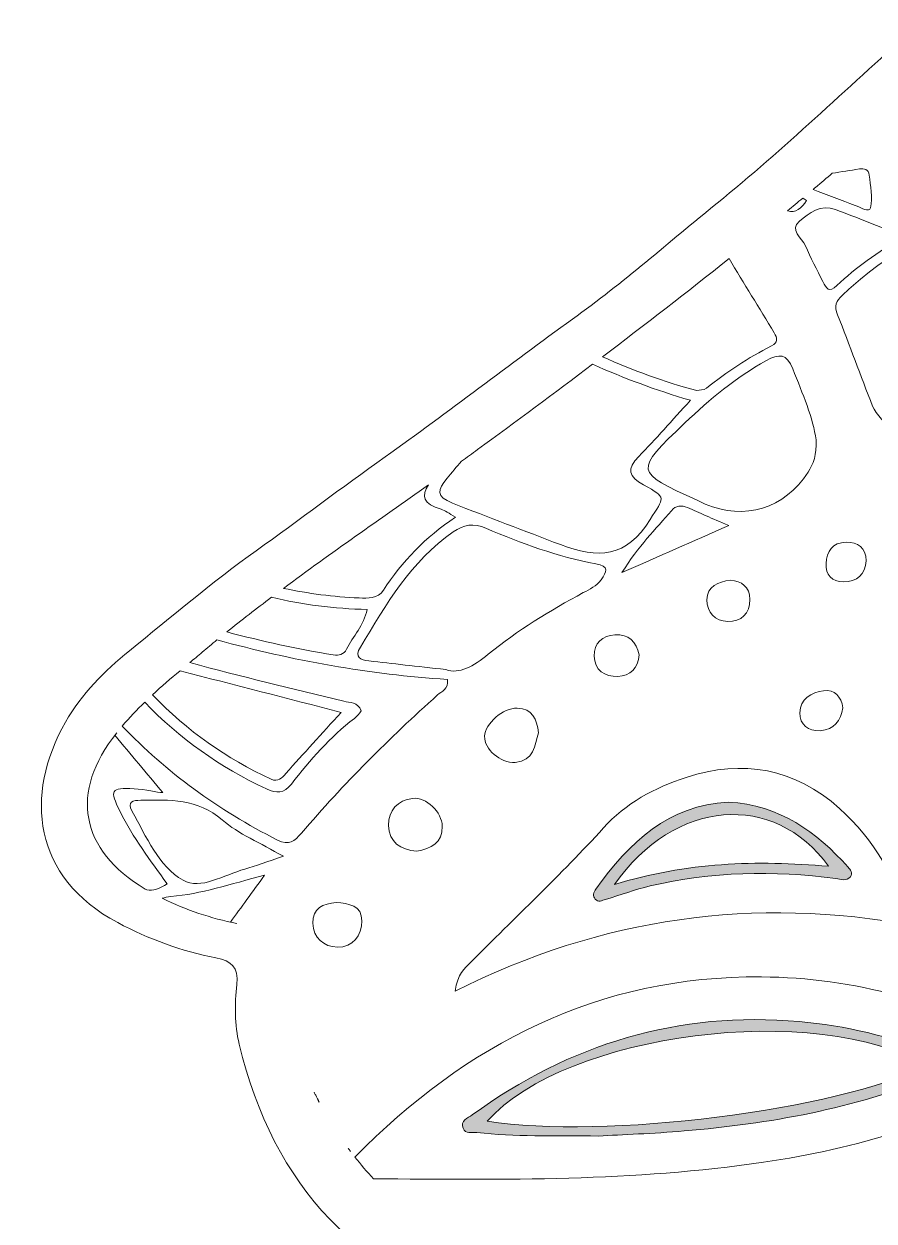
# Model space of a CAD drawing. Extents: x 196 to 3823, y -5725 to -331.
# Drawn here: x 211.5 to 409, y -2770.5 to -2492.3 of the extents above; entities that cross this region are included whole.
import ezdxf

# ---------------------------------------------------------------- set-up
doc = ezdxf.new("R2010")
doc.units = 0
doc.header["$MEASUREMENT"] = 0
doc.layers.add('Layer 1', color=7, linetype='Continuous')

# ---------------------------------------------------------------- blocks, each defined once
blk = doc.blocks.new('block 2')
at = {"layer": 'Layer 1', "true_color": 0xffffff}
h = blk.add_hatch(color=7, dxfattribs=at)
h.dxf.hatch_style = 2
edge = h.paths.add_edge_path()
edge.add_spline(control_points=[(403.49, -2690.53), (404.21, -2689.65), (403.49, -2688.88), (402.95, -2688.28), (395.6, -2680.12), (387.22, -2673.83), (375.09, -2673.19), (361.34, -2673.89), (352.1, -2682.48), (344.36, -2693.39), (343.84, -2694.12), (343.56, -2694.98), (344.22, -2695.74), (344.93, -2696.56), (345.83, -2696.02), (346.61, -2695.79), (350.08, -2694.75), (353.49, -2693.51), (356.99, -2692.66), (371.24, -2689.22), (385.65, -2689.11), (400.12, -2690.9), (401.27, -2691.04), (402.53, -2691.69), (403.49, -2690.53)], knot_values=[0, 0, 0, 0, 1, 1, 1, 2, 2, 2, 3, 3, 3, 4, 4, 4, 5, 5, 5, 6, 6, 6, 7, 7, 7, 8, 8, 8, 8], degree=3, periodic=1)
edge = h.paths.add_edge_path()
edge.add_spline(control_points=[(348.67, -2692.34), (362.66, -2672.37), (385.78, -2670.58), (398.44, -2688.09), (381.69, -2686.63), (365.51, -2687.14), (348.67, -2692.34)], knot_values=[0, 0, 0, 0, 1, 1, 1, 2, 2, 2, 2], degree=3, periodic=1)
h = blk.add_hatch(color=7, dxfattribs=at)
h.dxf.hatch_style = 2
edge = h.paths.add_edge_path()
edge.add_spline(control_points=[(426.25, -2734.22), (426.19, -2732.35), (424.06, -2732.24), (422.73, -2731.68), (412.76, -2727.55), (402.35, -2725.13), (391.63, -2724.18), (363.54, -2721.68), (338.31, -2729.36), (315.64, -2745.86), (314.62, -2746.6), (312.85, -2747.24), (313.51, -2748.97), (314.02, -2750.34), (315.61, -2749.83), (316.74, -2749.96), (325.52, -2750.96), (334.34, -2750.63), (345.08, -2750.77), (350.4, -2750.46), (357.66, -2750.21), (364.89, -2749.59), (384.75, -2747.88), (404.27, -2744.48), (422.83, -2736.82), (424.16, -2736.27), (426.32, -2736.2), (426.25, -2734.22)], knot_values=[0, 0, 0, 0, 1, 1, 1, 2, 2, 2, 3, 3, 3, 4, 4, 4, 5, 5, 5, 6, 6, 6, 7, 7, 7, 8, 8, 8, 9, 9, 9, 9], degree=3, periodic=1)
edge = h.paths.add_edge_path()
edge.add_spline(control_points=[(319.13, -2747.31), (337.43, -2726.78), (395.53, -2719.28), (421.31, -2734.43), (400.31, -2744.88), (346.16, -2751.62), (319.13, -2747.31)], knot_values=[0, 0, 0, 0, 1, 1, 1, 2, 2, 2, 2], degree=3, periodic=1)
at = {"layer": 'Layer 1', "lineweight": 0}
for points, knots in [([(1782.21, -2661.74), (1778.62, -2651.94), (1772.08, -2644.26), (1764.45, -2637.5), (1753.49, -2627.77), (1741.06, -2619.97), (1729.31, -2611.28), (1716.54, -2601.82), (1703.91, -2592.19), (1690.73, -2583.27), (1669.44, -2568.87), (1649.89, -2552.15), (1629.93, -2536.03), (1614.23, -2523.34), (1599.61, -2509.29), (1584.56, -2495.8), (1559.73, -2473.53), (1534.69, -2451.53), (1506.82, -2433.03), (1480.33, -2415.45), (1451.94, -2402.34), (1420.65, -2395.85), (1398.49, -2391.28), (1376.01, -2389.99), (1353.51, -2388.98), (1301.9, -2386.65), (1250.47, -2387.48), (1199.41, -2396.71), (1186.01, -2399.14), (1172.36, -2399.3), (1158.78, -2397.41), (1142.91, -2395.19), (1128.59, -2388.51), (1114.77, -2380.99), (1084.4, -2364.45), (1052.73, -2353.13), (1017.67, -2351.89), (988.77, -2350.86), (960.42, -2353.4), (932.48, -2360.7), (913.22, -2365.73), (895.95, -2375.5), (878.46, -2384.52), (851.19, -2398.56), (822.76, -2401.32), (792.99, -2395.61), (772.47, -2391.67), (751.73, -2388.93), (730.85, -2388.42), (689.4, -2387.41), (647.97, -2388.37), (606.61, -2392), (566.26, -2395.55), (529.57, -2408.93), (495.9, -2431.27), (467.9, -2449.87), (442.56, -2471.74), (417.55, -2494.05), (402.59, -2507.41), (388.11, -2521.38), (372.54, -2533.98), (361.39, -2542.99), (350.67, -2552.53), (338.94, -2560.93), (324.3, -2571.42), (310.09, -2582.53), (295.39, -2592.95), (285.33, -2600.1), (275.52, -2607.59), (265.46, -2614.75), (255.29, -2621.99), (245.76, -2630.15), (236.02, -2637.99), (230.18, -2642.7), (224.88, -2648.01), (221.16, -2654.58), (211.5, -2671.59), (213.55, -2690.66), (233.28, -2701.18), (240.5, -2705.05), (248.11, -2707.77), (256.11, -2709.39), (259.7, -2710.11), (261.43, -2711.43), (260.96, -2715.55), (260.46, -2720.14), (260.41, -2724.87), (261.5, -2729.43), (269.43, -2762.49), (289.51, -2783.9), (322.55, -2792.77), (326.07, -2793.71), (329.6, -2794.58), (333.16, -2795.32), (347.93, -2798.34), (356.26, -2807.78), (360.37, -2821.85), (364.66, -2836.53), (372.95, -2848.77), (384.17, -2859.08), (402.93, -2876.34), (423.7, -2890.84), (445.45, -2903.99), (456, -2910.39), (467.26, -2915.2), (479.4, -2917.71), (486.9, -2919.27), (494.59, -2920.41), (502.09, -2918.62), (511.41, -2916.39), (520.46, -2913.1), (529.39, -2909.5), (542.86, -2904.05), (555.02, -2906.11), (565.46, -2916.46), (573.71, -2924.65), (580.46, -2934.17), (586.98, -2943.68), (593.37, -2952.99), (601.26, -2960.59), (609.49, -2967.99), (613.24, -2971.37), (616.39, -2975.34), (621.33, -2977.54), (632.81, -2982.65), (644.17, -2988.07), (655.3, -2993.88), (666.98, -2999.96), (677.65, -3007.82), (686.2, -3017.72), (695.39, -3028.34), (705.34, -3037.66), (717.73, -3044.25), (721.38, -3046.19), (725.13, -3048.01), (728.94, -3049.61), (731.11, -3050.51), (731.73, -3051.3), (730.42, -3053.55), (728.03, -3057.71), (725.94, -3062.05), (723.74, -3066.32), (683.22, -3145.25), (659.49, -3228.61), (656.93, -3317.64), (656.07, -3347.31), (659.64, -3376.22), (671.16, -3403.75), (699.29, -3470.96), (752.94, -3509.02), (819.29, -3532.08), (828.26, -3535.2), (838.01, -3535.16), (846.76, -3529.89), (855.38, -3524.69), (857.23, -3514.13), (851.03, -3506.24), (848.73, -3503.32), (845.77, -3501.19), (842.64, -3499.3), (831.42, -3492.51), (820.75, -3484.91), (810.34, -3476.95), (768.62, -3445.04), (747.74, -3402.9), (748.32, -3350.32), (748.53, -3330.71), (750.86, -3311.31), (754.65, -3292.08), (763.74, -3245.95), (781.35, -3203.07), (804.21, -3162.18), (820.19, -3133.6), (839.36, -3107.14), (858.22, -3080.47), (863.74, -3072.67), (869.1, -3064.75), (875.24, -3055.85), (877.71, -3068.85), (880.09, -3080.64), (882.17, -3092.48), (886.21, -3115.47), (889.59, -3138.56), (892.46, -3161.74), (895.17, -3183.77), (897.49, -3205.84), (899.04, -3227.98), (901.1, -3257.46), (900.26, -3287.02), (900.1, -3316.52), (900, -3335.83), (900.15, -3355.17), (899.44, -3374.49), (899.18, -3381.53), (899.78, -3388.61), (899.76, -3395.7), (899.7, -3416.24), (900.53, -3436.81), (901.47, -3457.35), (902.96, -3490.15), (905.73, -3522.85), (910.12, -3555.4), (913.43, -3580.05), (917.9, -3604.44), (926.9, -3627.78), (943.65, -3671.22), (990.36, -3696.79), (1034.47, -3685.77), (1073.23, -3676.09), (1095.75, -3649.68), (1105.44, -3612.06), (1114, -3578.85), (1115.04, -3544.59), (1117.56, -3510.57), (1119.1, -3489.74), (1120.85, -3468.93), (1122.22, -3448.09), (1122.94, -3437.17), (1124.53, -3426.14), (1119.51, -3415.6), (1116.18, -3408.6), (1111.3, -3403.32), (1103.57, -3402.03), (1099.99, -3401.42), (1099.15, -3400.34), (1099.62, -3397.12), (1101.96, -3381.19), (1102.36, -3365.09), (1103.88, -3349.09), (1106.05, -3326.33), (1108.54, -3303.61), (1110.53, -3280.83), (1112.51, -3258.06), (1114.1, -3235.25), (1115.78, -3212.44), (1118.43, -3176.24), (1120.87, -3140.01), (1123.64, -3103.82), (1124.83, -3088.47), (1126.64, -3073.17), (1128.32, -3056.3), (1134.61, -3065.34), (1139.89, -3073.13), (1145.4, -3080.77), (1176.11, -3123.39), (1204.16, -3167.59), (1223.36, -3216.76), (1242.95, -3266.94), (1255.21, -3318.53), (1250.51, -3372.95), (1248.82, -3392.49), (1243.38, -3411.04), (1233.46, -3428.05), (1217.7, -3455.08), (1194.96, -3475.1), (1168.88, -3491.7), (1163.02, -3495.44), (1156.92, -3498.85), (1151.75, -3503.6), (1141.57, -3512.96), (1144.32, -3526.97), (1157.29, -3531.72), (1165.58, -3534.75), (1174.07, -3534.47), (1182.2, -3531.74), (1227.41, -3516.56), (1266.99, -3492.7), (1297.7, -3455.51), (1322.72, -3425.21), (1337.98, -3390.63), (1342.26, -3351.52), (1344.69, -3329.38), (1343.98, -3307.18), (1341.75, -3285), (1338.71, -3254.78), (1333.16, -3225.01), (1325.89, -3195.57), (1313.69, -3146.25), (1294.44, -3099.67), (1270.57, -3054.93), (1268.85, -3051.69), (1269.24, -3050.75), (1272.6, -3049.62), (1286.61, -3044.9), (1298.58, -3036.92), (1309.21, -3026.63), (1313.24, -3022.72), (1316.74, -3018.29), (1320.84, -3014.61), (1327.13, -3008.99), (1333.34, -3003.27), (1339.56, -2997.55), (1344.33, -2993.15), (1349.63, -2989.22), (1356.21, -2988.13), (1367.28, -2986.31), (1376.76, -2981.62), (1385.67, -2974.78), (1395.64, -2967.13), (1404.97, -2958.94), (1411.29, -2948.1), (1417.58, -2937.31), (1424.76, -2927.24), (1433.33, -2918.25), (1437.45, -2913.93), (1441.82, -2909.77), (1448.13, -2907.84), (1458.45, -2904.66), (1467.51, -2907.82), (1476.4, -2911.99), (1496.76, -2921.57), (1516.98, -2921.18), (1537.49, -2912.53), (1556.01, -2904.71), (1572.02, -2892.85), (1588.35, -2881.52), (1613.48, -2864.11), (1635.15, -2843.96), (1643.54, -2812.92), (1645.58, -2805.34), (1651.59, -2800.41), (1659.06, -2797.91), (1665.96, -2795.61), (1672.94, -2793.36), (1680.05, -2791.88), (1718.3, -2783.94), (1740.52, -2742.95), (1740.34, -2715.43), (1740.32, -2711.57), (1741.79, -2710.31), (1745.2, -2709.56), (1755.19, -2707.34), (1764.42, -2703.38), (1772.46, -2696.89), (1783.79, -2687.74), (1787.21, -2675.39), (1782.21, -2661.74)], [0, 0, 0, 0, 1, 1, 1, 2, 2, 2, 3, 3, 3, 4, 4, 4, 5, 5, 5, 6, 6, 6, 7, 7, 7, 8, 8, 8, 9, 9, 9, 10, 10, 10, 11, 11, 11, 12, 12, 12, 13, 13, 13, 14, 14, 14, 15, 15, 15, 16, 16, 16, 17, 17, 17, 18, 18, 18, 19, 19, 19, 20, 20, 20, 21, 21, 21, 22, 22, 22, 23, 23, 23, 24, 24, 24, 25, 25, 25, 26, 26, 26, 27, 27, 27, 28, 28, 28, 29, 29, 29, 30, 30, 30, 31, 31, 31, 32, 32, 32, 33, 33, 33, 34, 34, 34, 35, 35, 35, 36, 36, 36, 37, 37, 37, 38, 38, 38, 39, 39, 39, 40, 40, 40, 41, 41, 41, 42, 42, 42, 43, 43, 43, 44, 44, 44, 45, 45, 45, 46, 46, 46, 47, 47, 47, 48, 48, 48, 49, 49, 49, 50, 50, 50, 51, 51, 51, 52, 52, 52, 53, 53, 53, 54, 54, 54, 55, 55, 55, 56, 56, 56, 57, 57, 57, 58, 58, 58, 59, 59, 59, 60, 60, 60, 61, 61, 61, 62, 62, 62, 63, 63, 63, 64, 64, 64, 65, 65, 65, 66, 66, 66, 67, 67, 67, 68, 68, 68, 69, 69, 69, 70, 70, 70, 71, 71, 71, 72, 72, 72, 73, 73, 73, 74, 74, 74, 75, 75, 75, 76, 76, 76, 77, 77, 77, 78, 78, 78, 79, 79, 79, 80, 80, 80, 81, 81, 81, 82, 82, 82, 83, 83, 83, 84, 84, 84, 85, 85, 85, 86, 86, 86, 87, 87, 87, 88, 88, 88, 89, 89, 89, 90, 90, 90, 91, 91, 91, 92, 92, 92, 93, 93, 93, 94, 94, 94, 95, 95, 95, 96, 96, 96, 97, 97, 97, 98, 98, 98, 99, 99, 99, 100, 100, 100, 101, 101, 101, 102, 102, 102, 103, 103, 103, 104, 104, 104, 105, 105, 105, 106, 106, 106, 107, 107, 107, 108, 108, 108, 109, 109, 109, 110, 110, 110, 111, 111, 111, 112, 112, 112, 112]), ([(395.4, -2530.34), (396.69, -2529.24), (397.98, -2528.15), (399.27, -2527.04), (401.37, -2526.71), (403.47, -2526.37), (405.58, -2526.04), (406.7, -2525.86), (407.74, -2526.16), (407.87, -2527.45), (408.13, -2529.99), (408.75, -2532.67), (408.2, -2535.05), (407.89, -2536.35), (405.81, -2534.93), (404.63, -2534.5), (401.34, -2533.33), (398.09, -2532.07), (394.82, -2530.82), (395.01, -2530.66), (395.21, -2530.5), (395.4, -2530.34)], [0, 0, 0, 0, 1, 1, 1, 2, 2, 2, 3, 3, 3, 4, 4, 4, 5, 5, 5, 6, 6, 6, 7, 7, 7, 7]), ([(392.43, -2532.82), (392.73, -2532.98), (393.02, -2533.16), (393.31, -2533.37), (392.27, -2535.1), (390.63, -2536.38), (388.92, -2535.75), (390.09, -2534.77), (391.27, -2533.79), (392.43, -2532.82)], [0, 0, 0, 0, 1, 1, 1, 2, 2, 2, 3, 3, 3, 3]), ([(400.38, -2553.13), (398.57, -2554.9), (397.87, -2553.87), (397.09, -2552.22), (395.77, -2549.42), (394.19, -2546.74), (393.06, -2543.87), (392.32, -2542.03), (389.16, -2540.18), (391.64, -2538.17), (393.89, -2536.35), (396.62, -2534.15), (400.07, -2535.46), (405.03, -2537.34), (409.93, -2539.36), (415.76, -2541.68), (409.72, -2545.63), (404.68, -2548.92), (400.38, -2553.13)], [0, 0, 0, 0, 1, 1, 1, 2, 2, 2, 3, 3, 3, 4, 4, 4, 5, 5, 5, 6, 6, 6, 6]), ([(434.68, -2550.06), (428.47, -2553.24), (422.84, -2556.59), (417.82, -2560.96), (414.26, -2564.07), (413.96, -2566.21), (417.67, -2569.53), (422.95, -2574.22), (428.41, -2578.63), (435.03, -2583.28), (429.52, -2585.42), (424.91, -2587.32), (420.22, -2588.96), (417.41, -2589.95), (410.23, -2585.11), (408.66, -2581.14), (405.86, -2574.11), (403.34, -2566.96), (400.51, -2559.93), (399.69, -2557.92), (400.21, -2556.66), (401.59, -2555.41), (403, -2554.13), (404.38, -2552.82), (405.84, -2551.62), (417.69, -2542.05), (420.34, -2541.88), (434.68, -2550.06)], [0, 0, 0, 0, 1, 1, 1, 2, 2, 2, 3, 3, 3, 4, 4, 4, 5, 5, 5, 6, 6, 6, 7, 7, 7, 8, 8, 8, 9, 9, 9, 9]), ([(375.3, -2546.87), (378.8, -2552.61), (382.31, -2558.36), (385.81, -2564.12), (386.5, -2565.26), (386.7, -2566.42), (385.2, -2567.16), (379.76, -2569.83), (374.8, -2573.26), (370.04, -2577.01), (369.45, -2577.47), (368.43, -2577.38), (367.82, -2577.5), (360.1, -2575.6), (352.94, -2572.75), (345.89, -2569.69), (355.78, -2562.22), (365.6, -2554.62), (375.3, -2546.87)], [0, 0, 0, 0, 1, 1, 1, 2, 2, 2, 3, 3, 3, 4, 4, 4, 5, 5, 5, 6, 6, 6, 6]), ([(390.12, -2572.5), (392.39, -2578.27), (394.85, -2583.96), (395.53, -2588.99), (395.72, -2592.53), (394.88, -2594.59), (393.65, -2596.52), (388.22, -2604.94), (378.92, -2607.82), (369.77, -2603.9), (369.15, -2603.62), (368.54, -2603.3), (367.91, -2603.02), (353.24, -2596.36), (353.24, -2596.36), (365.07, -2585.02), (370.82, -2579.52), (376.94, -2574.55), (383.89, -2570.6), (386.95, -2568.87), (388.72, -2568.95), (390.12, -2572.5)], [0, 0, 0, 0, 1, 1, 1, 2, 2, 2, 3, 3, 3, 4, 4, 4, 5, 5, 5, 6, 6, 6, 7, 7, 7, 7]), ([(309.79, -2597.92), (310.88, -2596.59), (312.01, -2595.27), (313.14, -2593.98), (314.39, -2593.07), (315.63, -2592.17), (316.88, -2591.26), (325.84, -2584.69), (334.76, -2578.09), (343.62, -2571.41), (350.81, -2574.65), (358.23, -2577.42), (366.35, -2579.79), (362.01, -2584.53), (358.29, -2588.81), (354.33, -2592.84), (351.43, -2595.79), (352.01, -2597.51), (355.46, -2599.44), (361.04, -2602.58), (360.19, -2602.27), (356.99, -2607.51), (351.55, -2616.41), (344.87, -2616.7), (336.13, -2613.33), (327.78, -2610.13), (319.39, -2607), (311.07, -2603.68), (307.13, -2602.11), (307.55, -2600.65), (309.79, -2597.92)], [0, 0, 0, 0, 1, 1, 1, 2, 2, 2, 3, 3, 3, 4, 4, 4, 5, 5, 5, 6, 6, 6, 7, 7, 7, 8, 8, 8, 9, 9, 9, 10, 10, 10, 10]), ([(305.46, -2599.48), (303.77, -2601.99), (304.17, -2603.91), (308.41, -2605.12), (309.36, -2605.39), (310.19, -2606.08), (311.73, -2606.96), (304.73, -2611.64), (299.36, -2617.3), (295.01, -2623.92), (293.66, -2625.98), (291.36, -2625.8), (289.37, -2625.72), (283.4, -2625.5), (277.55, -2624.67), (271.79, -2623.5), (282.85, -2615.26), (294.21, -2607.45), (305.46, -2599.48)], [0, 0, 0, 0, 1, 1, 1, 2, 2, 2, 3, 3, 3, 4, 4, 4, 5, 5, 5, 6, 6, 6, 6]), ([(350.42, -2619.82), (354.25, -2613.68), (358.27, -2609.72), (361.92, -2605.46), (362.95, -2604.24), (364.25, -2604.12), (365.66, -2604.73), (368.45, -2605.95), (371.25, -2607.18), (375.23, -2608.93), (366.74, -2612.65), (359.24, -2615.95), (350.42, -2619.82)], [0, 0, 0, 0, 1, 1, 1, 2, 2, 2, 3, 3, 3, 4, 4, 4, 4]), ([(345.58, -2621.51), (344.53, -2622.99), (342.95, -2623.69), (341.44, -2624.5), (333.69, -2628.68), (326.18, -2633.24), (319.37, -2638.83), (315.97, -2641.61), (312.58, -2643.5), (309.54, -2642.38), (302.6, -2641.6), (297.12, -2640.99), (291.65, -2640.35), (289.67, -2640.11), (288.21, -2639.58), (289.68, -2637.14), (295.62, -2627.23), (301.39, -2617.2), (311.21, -2610.39), (313.74, -2608.64), (315.91, -2608.28), (318.84, -2609.54), (327.08, -2613.04), (335.5, -2616.14), (344.36, -2617.78), (347.61, -2618.38), (346.85, -2619.68), (345.58, -2621.51)], [0, 0, 0, 0, 1, 1, 1, 2, 2, 2, 3, 3, 3, 4, 4, 4, 5, 5, 5, 6, 6, 6, 7, 7, 7, 8, 8, 8, 9, 9, 9, 9]), ([(407.17, -2617.08), (406.9, -2620.28), (405.07, -2621.99), (401.86, -2622), (399.17, -2622.01), (397.75, -2620.34), (397.85, -2617.75), (397.95, -2614.88), (399.34, -2612.84), (402.52, -2612.78), (405.32, -2612.73), (407.04, -2614.03), (407.17, -2617.08)], [0, 0, 0, 0, 1, 1, 1, 2, 2, 2, 3, 3, 3, 4, 4, 4, 4]), ([(375.58, -2621.57), (378.25, -2621.83), (380.12, -2623.11), (380.17, -2626.05), (380.23, -2629.45), (378.12, -2631.22), (375.01, -2631.17), (372.09, -2631.13), (370.15, -2629.09), (370.18, -2626.15), (370.21, -2622.94), (372.82, -2622.05), (375.58, -2621.57)], [0, 0, 0, 0, 1, 1, 1, 2, 2, 2, 3, 3, 3, 4, 4, 4, 4]), ([(269.01, -2625.57), (276.15, -2627.36), (283.59, -2628.19), (291.25, -2628.41), (290.46, -2632.13), (287.94, -2634.63), (286.44, -2637.63), (285.81, -2638.91), (284.67, -2639.16), (283.37, -2638.95), (275.05, -2637.58), (266.83, -2635.81), (258.65, -2633.63), (262.06, -2630.88), (265.51, -2628.21), (269.01, -2625.57)], [0, 0, 0, 0, 1, 1, 1, 2, 2, 2, 3, 3, 3, 4, 4, 4, 5, 5, 5, 5]), ([(354.41, -2638.95), (354.16, -2642.1), (352.35, -2643.83), (349.49, -2643.97), (346.41, -2644.11), (344.06, -2642.46), (343.95, -2639.22), (343.86, -2636.26), (345.94, -2634.45), (348.81, -2634.28), (351.94, -2634.1), (353.86, -2635.88), (354.41, -2638.95)], [0, 0, 0, 0, 1, 1, 1, 2, 2, 2, 3, 3, 3, 4, 4, 4, 4]), ([(270.4, -2681.98), (256.53, -2675), (244.56, -2666.16), (234.35, -2655.51), (236, -2653.57), (237.73, -2651.72), (239.55, -2649.96), (247.59, -2658.34), (257, -2665.06), (267.82, -2670.09), (270.19, -2671.2), (271.89, -2671.22), (273.64, -2668.97), (277.99, -2663.39), (282.62, -2658.04), (288.3, -2653.71), (288.94, -2653.22), (289.4, -2652.5), (289.87, -2651.97), (289.01, -2649.87), (287.22, -2650.1), (285.81, -2649.75), (273.87, -2646.82), (261.91, -2643.96), (250.03, -2640.75), (251.01, -2639.94), (251.97, -2639.14), (252.94, -2638.32), (254.07, -2637.36), (255.21, -2636.43), (256.34, -2635.49), (273.91, -2640.22), (291.68, -2643.55), (309.93, -2644.67), (310.14, -2646.96), (308.53, -2647.42), (307.59, -2648.27), (296.36, -2658.29), (285.79, -2668.97), (275.96, -2680.36), (274.36, -2682.23), (273.14, -2683.36), (270.4, -2681.98)], [0, 0, 0, 0, 1, 1, 1, 2, 2, 2, 3, 3, 3, 4, 4, 4, 5, 5, 5, 6, 6, 6, 7, 7, 7, 8, 8, 8, 9, 9, 9, 10, 10, 10, 11, 11, 11, 12, 12, 12, 13, 13, 13, 14, 14, 14, 14]), ([(247.76, -2642.65), (260.49, -2645.94), (272.77, -2649.1), (285.2, -2652.31), (280.65, -2657.33), (276.48, -2661.89), (272.35, -2666.5), (271.39, -2667.57), (270.57, -2668.61), (268.9, -2667.83), (258.55, -2663.02), (249.45, -2656.69), (241.38, -2648.24), (243.46, -2646.31), (245.6, -2644.47), (247.76, -2642.65)], [0, 0, 0, 0, 1, 1, 1, 2, 2, 2, 3, 3, 3, 4, 4, 4, 5, 5, 5, 5]), ([(397.28, -2647.29), (399.88, -2646.95), (401.32, -2648.67), (401.77, -2651.26), (401.23, -2654.21), (399.74, -2656.37), (396.51, -2656.58), (393.69, -2656.77), (391.71, -2655.17), (391.76, -2652.41), (391.82, -2649.18), (394.43, -2647.66), (397.28, -2647.29)], [0, 0, 0, 0, 1, 1, 1, 2, 2, 2, 3, 3, 3, 4, 4, 4, 4]), ([(331.04, -2657.07), (330.16, -2659.96), (330.03, -2663.66), (325.63, -2663.93), (322.12, -2664.15), (318.42, -2660.87), (318.51, -2657.87), (318.59, -2654.95), (322.84, -2651.22), (326.11, -2651.34), (329.6, -2651.47), (330.65, -2653.89), (331.04, -2657.07)], [0, 0, 0, 0, 1, 1, 1, 2, 2, 2, 3, 3, 3, 4, 4, 4, 4]), ([(240.05, -2693.59), (239.92, -2693.52), (239.8, -2693.45), (239.67, -2693.37), (224.48, -2684.26), (222.05, -2670.96), (233.05, -2657.05), (232.9, -2657.25), (232.76, -2657.44), (232.61, -2657.64), (236.31, -2662.08), (240.03, -2666.52), (243.73, -2670.96), (242.51, -2671.03), (239.75, -2670.16), (237.07, -2670.06), (231.64, -2669.86), (231.34, -2670.34), (233.83, -2675.36), (236.81, -2681.37), (240.83, -2686.72), (244.78, -2692.14), (243.17, -2693.25), (241.38, -2693.92), (240.05, -2693.59)], [0, 0, 0, 0, 1, 1, 1, 2, 2, 2, 3, 3, 3, 4, 4, 4, 5, 5, 5, 6, 6, 6, 7, 7, 7, 8, 8, 8, 8]), ([(315.22, -2710.48), (325.52, -2700.05), (336.25, -2690.06), (346.11, -2679.18), (351.26, -2673.49), (357.98, -2669.79), (365.35, -2667.42), (378.58, -2663.17), (390.54, -2665.29), (401, -2674.66), (409.02, -2681.84), (413.94, -2691), (418.6, -2701.89), (380.8, -2695.02), (345.86, -2699.98), (311.68, -2717.09), (312.23, -2713.06), (313.91, -2711.82), (315.22, -2710.48)], [0, 0, 0, 0, 1, 1, 1, 2, 2, 2, 3, 3, 3, 4, 4, 4, 5, 5, 5, 6, 6, 6, 6]), ([(348.67, -2692.34), (362.66, -2672.37), (385.78, -2670.58), (398.44, -2688.09), (381.69, -2686.63), (365.51, -2687.14), (348.67, -2692.34)], [0, 0, 0, 0, 1, 1, 1, 2, 2, 2, 2]), ([(262.79, -2688.74), (258.03, -2690.11), (252.45, -2693.66), (248.47, -2691.35), (242.78, -2688.05), (239.91, -2681.23), (236.66, -2675.33), (235.35, -2672.94), (236.84, -2672.78), (238.65, -2672.74), (245.35, -2672.62), (251.83, -2672.35), (257.58, -2677.31), (261.38, -2680.59), (266.31, -2682.58), (271.77, -2685.75), (267.99, -2687.01), (265.41, -2687.98), (262.79, -2688.74)], [0, 0, 0, 0, 1, 1, 1, 2, 2, 2, 3, 3, 3, 4, 4, 4, 5, 5, 5, 6, 6, 6, 6]), ([(308.68, -2678.78), (308.74, -2682.75), (306.02, -2683.98), (302.77, -2684.56), (298.93, -2684.29), (296.3, -2682.49), (296.23, -2678.58), (296.16, -2675.08), (298.28, -2672.73), (301.83, -2672.3), (304.95, -2671.92), (308.64, -2675.53), (308.68, -2678.78)], [0, 0, 0, 0, 1, 1, 1, 2, 2, 2, 3, 3, 3, 4, 4, 4, 4]), ([(403.49, -2690.53), (404.21, -2689.65), (403.49, -2688.88), (402.95, -2688.28), (395.6, -2680.12), (387.22, -2673.83), (375.09, -2673.19), (361.34, -2673.89), (352.1, -2682.48), (344.36, -2693.39), (343.84, -2694.12), (343.56, -2694.98), (344.22, -2695.74), (344.93, -2696.56), (345.83, -2696.02), (346.61, -2695.79), (350.08, -2694.75), (353.49, -2693.51), (356.99, -2692.66), (371.24, -2689.22), (385.65, -2689.11), (400.12, -2690.9), (401.27, -2691.04), (402.53, -2691.69), (403.49, -2690.53)], [0, 0, 0, 0, 1, 1, 1, 2, 2, 2, 3, 3, 3, 4, 4, 4, 5, 5, 5, 6, 6, 6, 7, 7, 7, 8, 8, 8, 8]), ([(259.48, -2701.04), (259.98, -2701.15), (260.48, -2701.27), (260.97, -2701.38), (254.94, -2700.16), (249.12, -2698.27), (243.64, -2695.53), (244.22, -2695.33), (244.87, -2695.18), (245.62, -2695.12), (252.64, -2694.51), (259.37, -2692.27), (267.42, -2690.16), (264.53, -2694.05), (261.99, -2697.66), (259.48, -2701.04)], [0, 0, 0, 0, 1, 1, 1, 2, 2, 2, 3, 3, 3, 4, 4, 4, 5, 5, 5, 5]), ([(284.31, -2706.88), (281.13, -2706.82), (278.72, -2704.67), (278.6, -2701.31), (278.48, -2697.86), (281.04, -2696.72), (284.07, -2696.51), (286.95, -2696.76), (290.05, -2697.15), (290, -2700.8), (289.95, -2704.18), (287.97, -2706.96), (284.31, -2706.88)], [0, 0, 0, 0, 1, 1, 1, 2, 2, 2, 3, 3, 3, 4, 4, 4, 4]), ([(292.72, -2760.68), (291.19, -2759.06), (289.75, -2757.38), (288.38, -2755.65), (314.24, -2729.4), (344.93, -2713.48), (382.84, -2713.79), (404.46, -2713.96), (424.81, -2719.75), (443.93, -2729.79), (448.6, -2732.23), (448.58, -2732.45), (443.91, -2735.58), (425.56, -2747.91), (404.85, -2753.66), (383.31, -2756.85), (353.26, -2761.31), (322.99, -2760.97), (292.72, -2760.68)], [0, 0, 0, 0, 1, 1, 1, 2, 2, 2, 3, 3, 3, 4, 4, 4, 5, 5, 5, 6, 6, 6, 6]), ([(319.13, -2747.31), (337.43, -2726.78), (395.53, -2719.28), (421.31, -2734.43), (400.31, -2744.88), (346.16, -2751.62), (319.13, -2747.31)], [0, 0, 0, 0, 1, 1, 1, 2, 2, 2, 2]), ([(426.25, -2734.22), (426.19, -2732.35), (424.06, -2732.24), (422.73, -2731.68), (412.76, -2727.55), (402.35, -2725.13), (391.63, -2724.18), (363.54, -2721.68), (338.31, -2729.36), (315.64, -2745.86), (314.62, -2746.6), (312.85, -2747.24), (313.51, -2748.97), (314.02, -2750.34), (315.61, -2749.83), (316.74, -2749.96), (325.52, -2750.96), (334.34, -2750.63), (345.08, -2750.77), (350.4, -2750.46), (357.66, -2750.21), (364.89, -2749.59), (384.75, -2747.88), (404.27, -2744.48), (422.83, -2736.82), (424.16, -2736.27), (426.32, -2736.2), (426.25, -2734.22)], [0, 0, 0, 0, 1, 1, 1, 2, 2, 2, 3, 3, 3, 4, 4, 4, 5, 5, 5, 6, 6, 6, 7, 7, 7, 8, 8, 8, 9, 9, 9, 9]), ([(280.09, -2742.89), (279.81, -2742.36), (279.54, -2741.83), (279.28, -2741.3), (279.16, -2741.08), (279.05, -2740.85), (278.93, -2740.62), (278.93, -2740.62), (278.94, -2740.61), (278.94, -2740.61), (279.05, -2740.85), (279.16, -2741.08), (279.28, -2741.3), (279.55, -2741.83), (279.82, -2742.36), (280.11, -2742.88), (280.1, -2742.88), (280.1, -2742.88), (280.09, -2742.89)], [0, 0, 0, 0, 1, 1, 1, 2, 2, 2, 3, 3, 3, 4, 4, 4, 5, 5, 5, 6, 6, 6, 6]), ([(286.86, -2753.67), (286.86, -2753.67), (286.87, -2753.66), (286.87, -2753.66), (287.03, -2753.89), (287.2, -2754.11), (287.37, -2754.33), (287.19, -2754.11), (287.03, -2753.89), (286.86, -2753.67)], [0, 0, 0, 0, 1, 1, 1, 2, 2, 2, 3, 3, 3, 3])]:
    blk.add_open_spline(points, degree=3, knots=knots, dxfattribs=at)

msp = doc.modelspace()

# ---------------------------------------------------------------- block references
at = {"layer": 'Layer 1'}
msp.add_blockref('block 2', (0, 0), dxfattribs=at)

doc.saveas('drawing.dxf')
